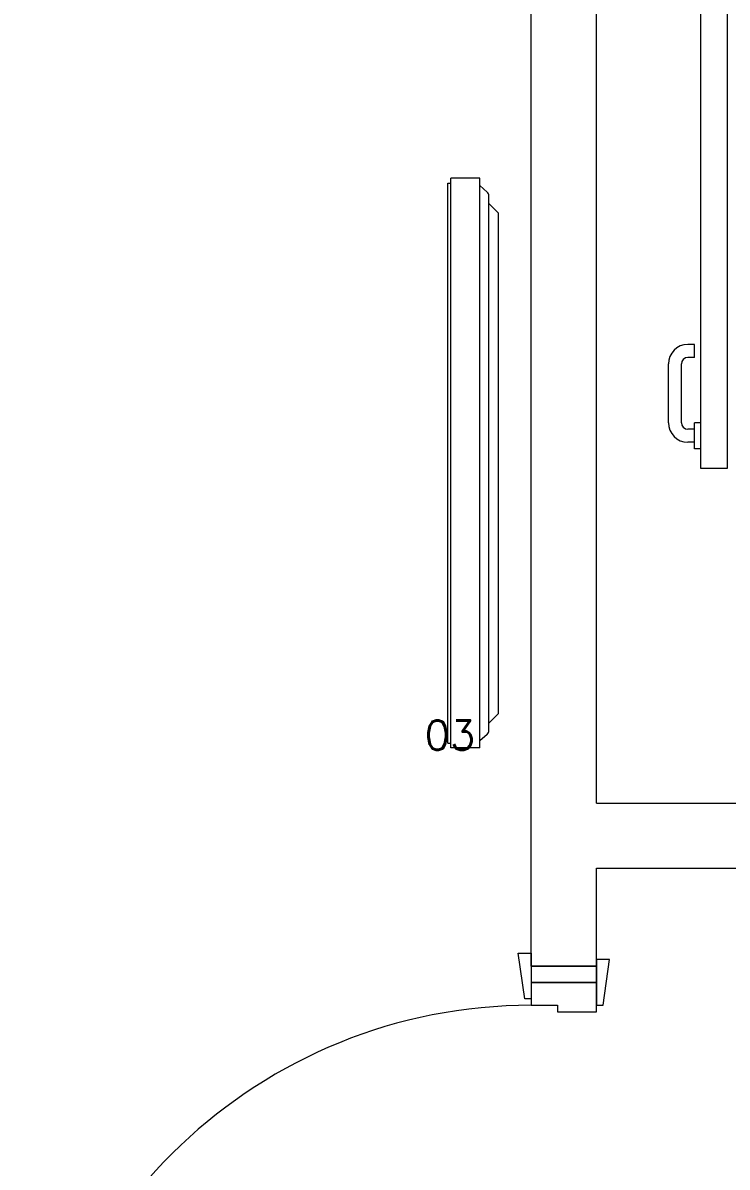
# Model space of a CAD drawing. Header units: metres. Extents: x -18745 to 220762, y -1579758 to -1356048.
# Drawn here: x 164004 to 165083, y -1423281 to -1421527 of the extents above; entities that cross this region are included whole.
import ezdxf

# ---------------------------------------------------------------- set-up
doc = ezdxf.new("R2010")
doc.units = ezdxf.units.M
doc.layers.get('0').update_dxf_attribs({"lineweight": 0})
for name, color, linetype, lineweight in [('A-100 - Copy$0$Medical Equipment and Furniture', 8, 'Continuous', 0), ('A-100 - Copy$0$Walls', 8, 'Continuous', 0), ('A-100 - Copy$0$Wooden Joinery', 8, 'Continuous', 0)]:
    doc.layers.add(name, color=color, linetype=linetype, lineweight=lineweight)
doc.styles.add('A-100 - Copy$0$list_ghTextstyle', font='romans.shx', dxfattribs={"height": 0.25})

# ---------------------------------------------------------------- blocks, each defined once
blk = doc.blocks.new('A-100 - Copy$0$DM15862C-P')
for p, q in [((-0.3835, 0), (-0.3983, -0.0149)), ((0.3835, 0), (-0.3835, 0)), ((0.3835, 0), (0.3983, -0.0149)), ((-0.4157, -0.0175), (-0.4256, -0.0287)), ((0.41, -0.0149), (-0.4099, -0.0149)), ((0.4157, -0.0175), (0.4254, -0.0287)), ((-0.4367, -0.0287), (-0.4367, -0.0734)), ((0.4365, -0.0287), (-0.4367, -0.0287)), ((0.4365, -0.0287), (0.4365, -0.0734)), ((0.4365, -0.0734), (-0.4367, -0.0734)), ((-0.4291, -0.078), (-0.4291, -0.0734)), ((0.429, -0.078), (-0.4291, -0.078)), ((0.429, -0.078), (0.429, -0.0734))]:
    blk.add_line(p, q)
for points in [[(-0.4099, -0.0149), (-0.4121, -0.0149), (-0.4141, -0.0158), (-0.4157, -0.0175)], [(0.4157, -0.0175), (0.4141, -0.0158), (0.4121, -0.0149), (0.41, -0.0149)]]:
    blk.add_open_spline(points, degree=3)
blk = doc.blocks.new('A-100 - Copy')
at = {"layer": 'A-100 - Copy$0$Walls'}
for p, q in [((164783.1, -1422972.7, 0), (164783.1, -1421430.6, 0)), ((164883.1, -1422722.7, 0), (164883.1, -1421430.6, 0)), ((164883.1, -1422722.7, 0), (166678.3, -1422722.7, 0)), ((164883.1, -1422822.7, 0), (166778.3, -1422822.7, 0)), ((164883.1, -1422972.7, 0), (164883.1, -1422822.7, 0)), ((164783.1, -1422972.7, 0), (164883.1, -1422972.7, 0))]:
    blk.add_line(p, q, dxfattribs=at)
at = {"layer": 'A-100 - Copy$0$Wooden Joinery'}
for p, q in [((165043.1, -1422209.6, 0), (165043.1, -1421430.6, 0)), ((165083.1, -1421430.6, 0), (165083.1, -1422209.6, 0)), ((165033.1, -1422019.6, 0), (165023.1, -1422019.6, 0)), ((165033.1, -1422039.6, 0), (165033.1, -1422019.6, 0)), ((164993.1, -1422139.6, 0), (164993.1, -1422049.6, 0)), ((165013.1, -1422139.6, 0), (165013.1, -1422049.6, 0)), ((165033.1, -1422039.6, 0), (165023.1, -1422039.6, 0)), ((165033.1, -1422179.6, 0), (165033.1, -1422139.6, 0)), ((165043.1, -1422139.6, 0), (165033.1, -1422139.6, 0)), ((165033.1, -1422149.6, 0), (165023.1, -1422149.6, 0)), ((165033.1, -1422169.6, 0), (165023.1, -1422169.6, 0)), ((165043.1, -1422179.6, 0), (165033.1, -1422179.6, 0)), ((165083.1, -1422209.6, 0), (165043.1, -1422209.6, 0))]:
    blk.add_line(p, q, dxfattribs=at)
at = {"layer": 'A-100 - Copy$0$Wooden Joinery', "elevation": 0}
for points in [[(164783.1, -1423022.7), (164773.1, -1423022.7), (164763.1, -1422952.7), (164783.1, -1422952.7)], [(164883.1, -1423032.7), (164893.1, -1423032.7), (164903.1, -1422962.7), (164883.1, -1422962.7)]]:
    blk.add_lwpolyline(points, close=True, dxfattribs=at)
for points in [[(164783.1, -1422997.7), (164883.1, -1422997.7), (164883.1, -1422972.7), (164783.1, -1422972.7), (164783.1, -1422997.7)], [(164783.1, -1422997.7), (164783.1, -1423032.7), (164823.1, -1423032.7), (164823.1, -1423042.7), (164883.1, -1423042.7), (164883.1, -1422997.7), (164783.1, -1422997.7)]]:
    blk.add_lwpolyline(points, dxfattribs=at)
at = {"layer": 'A-100 - Copy$0$Wooden Joinery'}
for centre, radius, start, end in [((165023.1, -1422049.6, 0), 30, 90, 180), ((165023.1, -1422049.6, 0), 10, 90, 180), ((165023.1, -1422139.6, 0), 30, 180, 270), ((165023.1, -1422139.6, 0), 10, 180, 270), ((164783.1, -1423812.7, 0), 780, 90, 177.0603)]:
    blk.add_arc(centre, radius, start, end, dxfattribs=at)
at = {"layer": 'A-100 - Copy$0$Medical Equipment and Furniture', "xscale": 1000, "yscale": 1000, "zscale": 1000, "rotation": 270}
blk.add_blockref('A-100 - Copy$0$DM15862C-P', (164733.1, -1422201.7, 0), dxfattribs=at)
at = {"layer": 'A-100 - Copy$0$Medical Equipment and Furniture', "insert": (164658.5, -1422596, 0), "char_height": 45, "attachment_point": 2, "style": 'A-100 - Copy$0$list_ghTextstyle'}
blk.add_mtext('03', dxfattribs=at)

msp = doc.modelspace()

# ---------------------------------------------------------------- block references
msp.add_blockref('A-100 - Copy', (0, 0))

doc.saveas('drawing.dxf')
